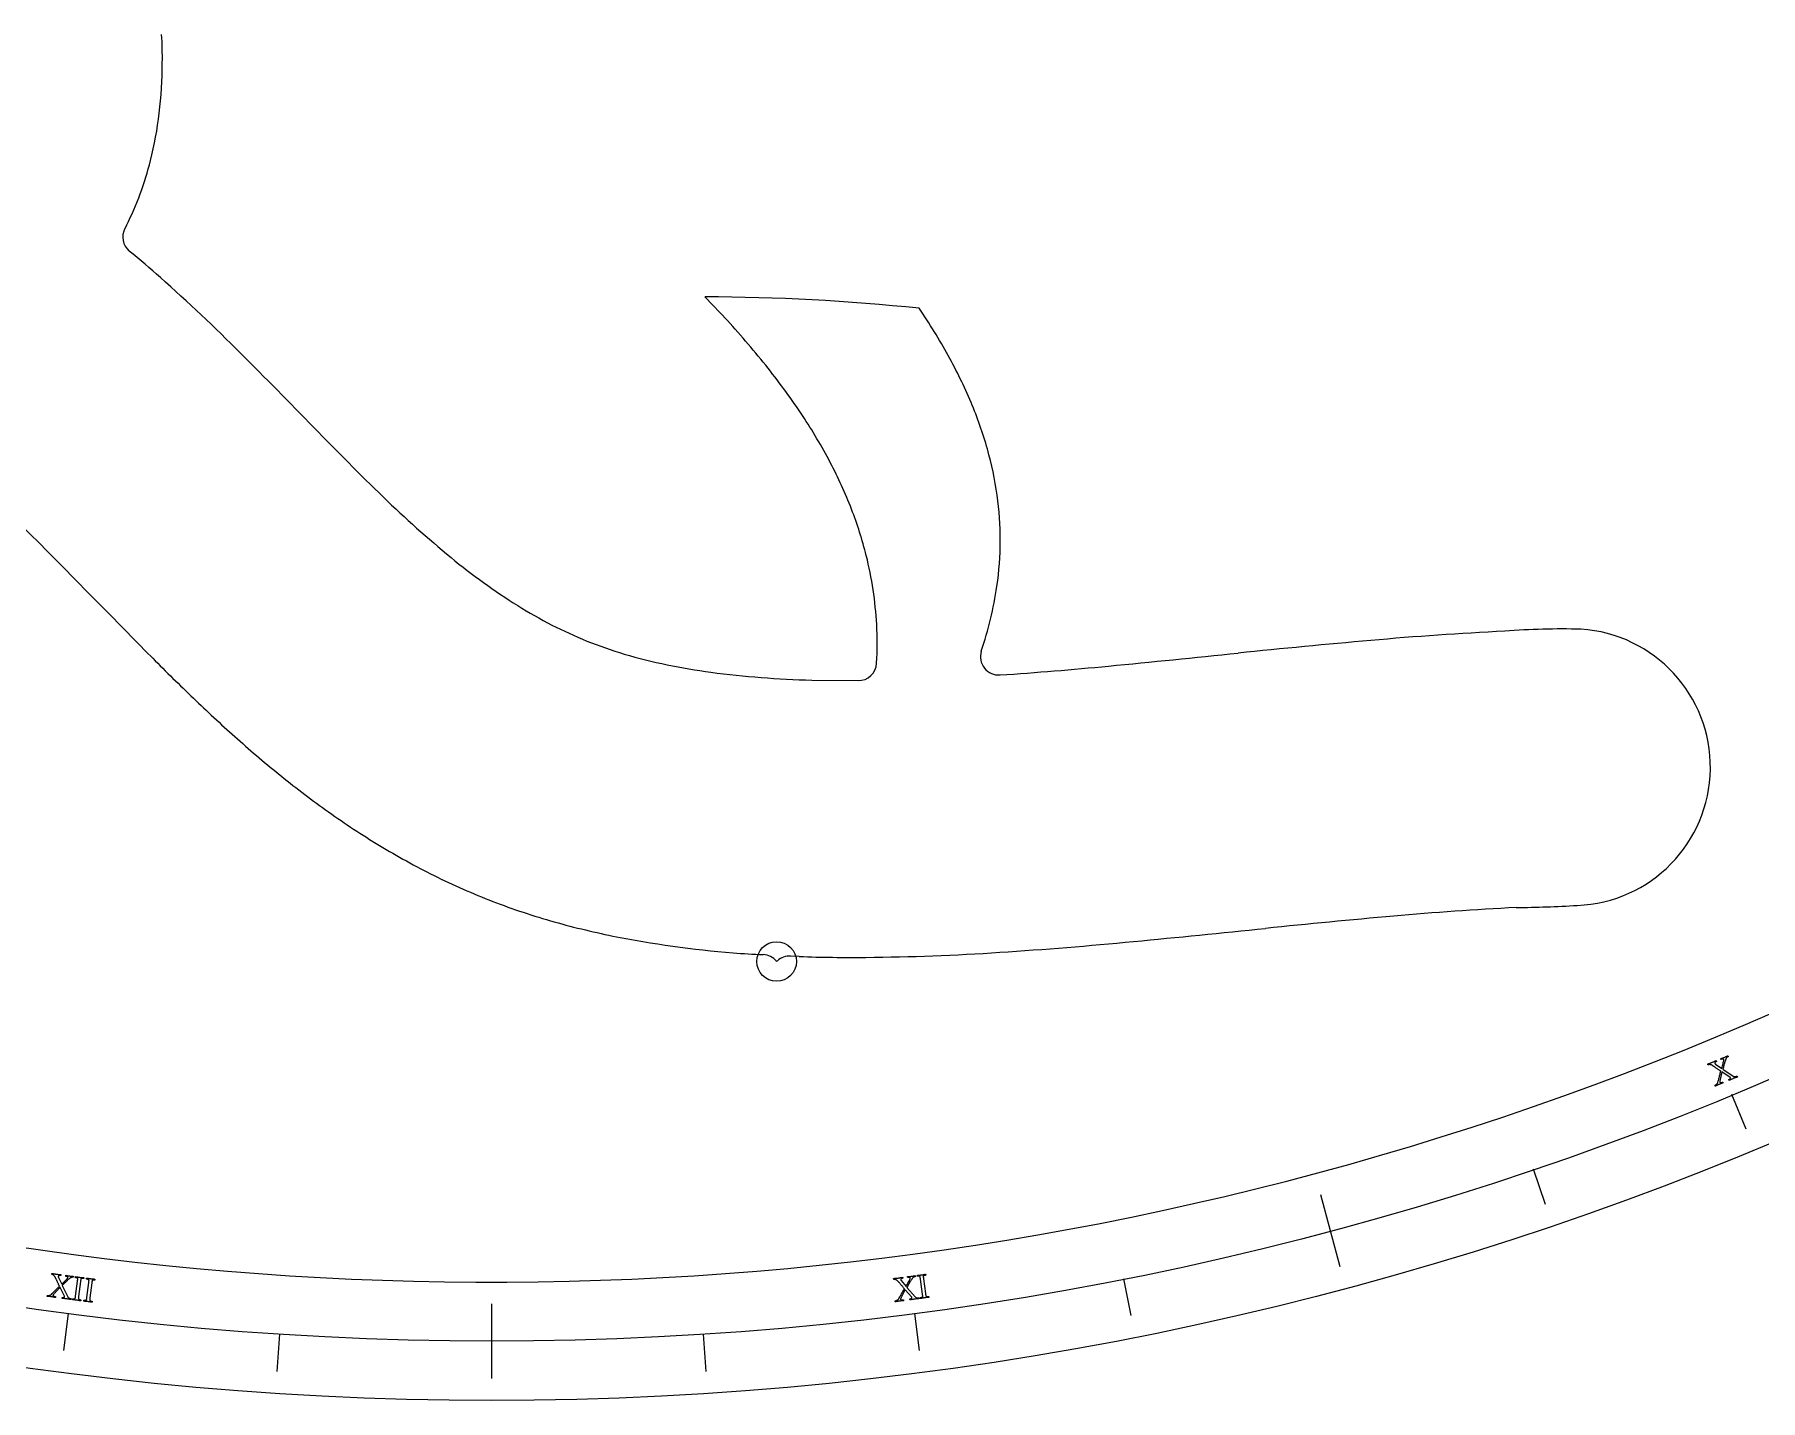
# Model space of a CAD drawing. Header units: millimetres. Extents: x -45 to 45, y -45 to 45.
# Drawn here: x -6.23 to 17.3, y -45 to -26.37 of the extents above; entities that cross this region are included whole.
import ezdxf

# ---------------------------------------------------------------- set-up
doc = ezdxf.new("R2010")
doc.units = ezdxf.units.MM
for name, color, linetype in [('CUT_INNER', 6, 'Continuous'), ('CUT_OUTER', 1, 'Continuous'), ('ENGRAVE', 7, 'Continuous'), ('ENGRAVE_FINE', 8, 'Continuous'), ('TEXT', 5, 'Continuous')]:
    doc.layers.add(name, color=color, linetype=linetype)

msp = doc.modelspace()

# ---------------------------------------------------------------- linework, layer by layer
at = {"layer": 'CUT_INNER'}
for points in [[(-4.9791, -28.9747), (-5.0004, -29.0142)], [(3.2146, -30.2716), (2.9132, -29.9517), (2.9096, -29.9475)], [(4.3651, -35.1761), (4.9957, -35.1826)], [(3.8965, -39.002), (3.8921, -39.0064), (3.8854, -39.0124), (3.8833, -39.0101)], [(4.1946, -38.9452), (4.0766, -38.9388)]]:
    msp.add_lwpolyline(points, dxfattribs=at)
for centre, radius, start, end in [((0.0001, -0.0001), 43.3831, 216.35284, 0.70917), ((-8.936, -26.6715), 4.4455, 358.91448, 3.88304), ((-10.4837, -26.7406), 5.9925, 353.25064, 359.85535), ((-9.5392, -26.851), 5.0416, 345.77189, 353.23493), ((-8.9673, -26.9989), 4.4508, 333.64555, 345.80766), ((-4.7804, -29.1329), 0.25, 151.64785, 229.88866), ((-13.2783, -39.5912), 13.2257, 48.50693, 50.92336), ((-21.5995, -48.8632), 25.6838, 44.95256, 48.30629), ((2.7885, -59.3885), 29.4412, 84.07128, 89.76438), ((-1.0835, -34.799), 8.3563, 28.98262, 34.17825), ((-5.6218, -38.3677), 11.9846, 38.40781, 42.49638), ((-73.8079, -100.9629), 99.4408, 44.123746, 44.943517), ((0.4019, -33.9788), 6.6595, 22.88518, 29.00171), ((-3.5351, -36.7148), 9.3225, 33.50977, 38.41521), ((1.5088, -33.5107), 5.4577, 15.81626, 22.87704), ((27.7642, -2.4703), 42.043, 224.10496, 225.93565), ((-1.9563, -35.6698), 7.4292, 27.7644, 33.51185), ((-0.8159, -35.0685), 6.14, 21.23018, 27.75694), ((2.2049, -33.3114), 4.7336, 8.00391, 15.79246), ((-21.4024, -48.6611), 21.6291, 44.92108, 48.39582), ((9.2277, -21.632), 15.3827, 225.91071, 230.51148), ((2.5223, -33.2639), 4.4127, 351.77386, 7.96606), ((-0.0717, -34.7775), 5.3409, 14.0951, 21.21023), ((1072.7002, 1026.8361), 1512.5666, 224.5027764, 224.5818858), ((4.9918, -26.7778), 8.7177, 230.48965, 237.86303), ((0.3151, -34.6782), 4.9416, 3.03607, 14.07151), ((2.0235, -33.1912), 4.9167, 341.12295, 351.76777), ((5.2152, -26.1416), 9.3764, 238.77528, 242.04301), ((4.5651, -26.8888), 8.4147, 243.56782, 247.1504), ((0.8901, -34.666), 4.3668, 356.36491, 3.27557), ((16.1987, -82.1877), 47.7394, 92.86237, 95.05934), ((14.5989, -44.7963), 10.3184, 88.58999, 94.35849), ((14.7319, -36.3632), 1.886, 272.1123, 86.32304), ((4.4872, -26.3212), 8.9123, 249.02949, 252.48803), ((4.0244, -27.1428), 7.9918, 253.87986, 262.56305), ((6.9146, -34.8558), 0.25, 162.81903, 274.20848), ((-15.091, 210.0851), 246.193, 275.477779, 275.891002), ((22.8683, -157.7987), 123.6441, 95.048035, 95.891247), ((14.9203, -15.5354), 27.4954, 224.70327, 226.32482), ((4.9983, -34.9327), 0.25, 269.40796, 357.6534), ((3.5719, 14.7753), 49.9935, 273.85491, 275.5541), ((4.7092, -22.0732), 13.1074, 262.46281, 268.49531), ((9.33, -21.5312), 19.2986, 226.03598, 228.31712), ((6.5964, -24.7107), 15.1063, 228.04093, 231.01795), ((5.0649, -26.6898), 12.6046, 230.77021, 234.43787), ((4.2055, -27.9545), 11.076, 234.24942, 238.53048), ((3.6694, -28.872), 10.0137, 238.40598, 243.27024), ((3.4089, -29.4164), 9.4102, 243.19606, 248.51941), ((3.56, -28.9681), 9.8828, 248.65589, 253.78364), ((16.2239, -82.541), 44.3212, 92.91452, 95.07965), ((13.791, -21.3046), 16.9735, 270.60543, 273.41267), ((4.0318, -27.0749), 11.8326, 254.15022, 258.39705), ((-14.738, 206.5499), 246.4126, 275.470291, 275.890991), ((22.9708, -158.8627), 120.9405, 95.062058, 95.893447), ((4.3918, -24.9705), 13.9667, 258.68676, 265.48585), ((2.9544, 21.7185), 60.7363, 273.752607, 275.477918), ((3.9612, -31.2595), 7.6636, 264.99436, 268.07273), ((3.6905, -39.1668), 0.2484, 39.10405, 87.00693), ((4.0631, -39.1884), 0.25, 86.9178, 131.79321), ((4.9024, -18.4849), 20.4725, 268.01869, 270.5633), ((4.7975, -6.5454), 32.4125, 270.5412, 273.77141)]:
    msp.add_arc(centre, radius, start, end, dxfattribs=at)
at = {"layer": 'CUT_OUTER'}
msp.add_circle((0, 0), 45, dxfattribs=at)
at = {"layer": 'ENGRAVE'}
for points in [[(11.5692, -43.1769), (11.3061, -42.1948)], [(0, -44.7), (0, -43.6832)]]:
    msp.add_lwpolyline(points, dxfattribs=at)
for centre, radius in [((0, 0), 44.1916), ((3.8854, -39.0128), 0.27)]:
    msp.add_circle(centre, radius, dxfattribs=at)
at = {"layer": 'ENGRAVE_FINE'}
for points in [[(17.1059, -41.2974), (16.9114, -40.8277)], [(14.3683, -42.3278), (14.2049, -41.8464)], [(8.7205, -43.8411), (8.6214, -43.3425)], [(-5.8345, -44.3176), (-5.7682, -43.8136)], [(5.8345, -44.3176), (5.7682, -43.8136)], [(-2.9235, -44.6043), (-2.8903, -44.097)], [(2.9235, -44.6043), (2.8903, -44.097)]]:
    msp.add_lwpolyline(points, dxfattribs=at)
at = {"layer": 'TEXT'}
for points in [[(16.6397, -40.3892), (16.6477, -40.3859), (16.6552, -40.3826), (16.6624, -40.3794), (16.6693, -40.3762), (16.6759, -40.3731), (16.6825, -40.37), (16.689, -40.367), (16.6955, -40.364), (16.6964, -40.365), (16.6973, -40.3665), (16.6983, -40.3685), (16.6994, -40.3709), (16.7003, -40.3734), (16.7006, -40.3752), (16.7005, -40.3765), (16.6999, -40.3771), (16.6981, -40.378), (16.696, -40.3791), (16.6936, -40.3805), (16.6908, -40.3822), (16.688, -40.3842), (16.6854, -40.3863), (16.683, -40.3887), (16.6807, -40.3912), (16.6791, -40.3938), (16.6782, -40.3965), (16.6782, -40.3994), (16.679, -40.4023), (16.6804, -40.4048), (16.6827, -40.4075), (16.6859, -40.4103), (16.6899, -40.4132), (16.7738, -40.4711), (16.7782, -40.4538), (16.7825, -40.437), (16.7867, -40.4207), (16.7909, -40.4049), (16.7947, -40.3902), (16.7978, -40.3774), (16.8002, -40.3664), (16.8019, -40.3572), (16.802, -40.3558), (16.802, -40.3545), (16.8018, -40.3532), (16.8015, -40.352), (16.8012, -40.3509), (16.801, -40.3501), (16.8008, -40.3495), (16.8006, -40.3492), (16.7996, -40.3477), (16.7979, -40.3463), (16.7954, -40.3452), (16.7922, -40.3442), (16.7879, -40.3438), (16.7822, -40.3447), (16.7751, -40.3468), (16.7665, -40.35), (16.7657, -40.3498), (16.7648, -40.3488), (16.7637, -40.3473), (16.7626, -40.345), (16.7615, -40.3426), (16.7608, -40.3405), (16.7603, -40.3387), (16.7602, -40.3372), (16.7667, -40.335), (16.7729, -40.3329), (16.7787, -40.331), (16.7841, -40.3292), (16.7894, -40.3273), (16.795, -40.3252), (16.8007, -40.323), (16.8067, -40.3205), (16.815, -40.317), (16.8225, -40.3137), (16.8292, -40.3105), (16.8353, -40.3075), (16.8407, -40.3048), (16.8457, -40.3023), (16.8501, -40.3), (16.8541, -40.2981), (16.855, -40.299), (16.8559, -40.3003), (16.8569, -40.3019), (16.8579, -40.304), (16.8588, -40.3061), (16.8592, -40.3081), (16.8592, -40.3099), (16.8587, -40.3116), (16.8575, -40.3122), (16.8557, -40.3132), (16.8534, -40.3146), (16.8504, -40.3164), (16.8471, -40.3187), (16.8438, -40.3213), (16.8405, -40.3244), (16.8371, -40.3278), (16.8339, -40.3317), (16.8312, -40.336), (16.8288, -40.3407), (16.8268, -40.3457), (16.8228, -40.359), (16.8191, -40.3713), (16.8156, -40.3828), (16.8124, -40.3933), (16.8093, -40.4034), (16.8064, -40.4135), (16.8035, -40.4237), (16.8008, -40.4338), (16.798, -40.4445), (16.795, -40.4561), (16.7918, -40.4686), (16.7884, -40.4821), (16.9301, -40.5767), (16.9355, -40.5796), (16.9415, -40.5815), (16.9481, -40.5823), (16.9553, -40.5821), (16.9625, -40.5812), (16.9692, -40.5799), (16.9754, -40.5782), (16.9811, -40.5761), (16.9821, -40.577), (16.9832, -40.5783), (16.9841, -40.5802), (16.9851, -40.5825), (16.9859, -40.5848), (16.9865, -40.5865), (16.9868, -40.5878), (16.9869, -40.5886), (16.9803, -40.5909), (16.9742, -40.5929), (16.9686, -40.5948), (16.9635, -40.5966), (16.9583, -40.5984), (16.9527, -40.6005), (16.9466, -40.6029), (16.94, -40.6056), (16.931, -40.6094), (16.9226, -40.613), (16.9148, -40.6165), (16.9077, -40.6198), (16.9006, -40.6232), (16.893, -40.6268), (16.8847, -40.6307), (16.8758, -40.6349), (16.8746, -40.6341), (16.8733, -40.6328), (16.8721, -40.6309), (16.871, -40.6284), (16.8701, -40.626), (16.8698, -40.6241), (16.8699, -40.6229), (16.8706, -40.6222), (16.8721, -40.6215), (16.874, -40.6204), (16.8762, -40.6189), (16.8789, -40.6172), (16.8816, -40.6151), (16.8841, -40.6129), (16.8865, -40.6106), (16.8887, -40.608), (16.8904, -40.6055), (16.8914, -40.6031), (16.8917, -40.6008), (16.8912, -40.5987), (16.891, -40.5982), (16.8906, -40.5977), (16.8901, -40.5971), (16.8895, -40.5965), (16.8888, -40.5959), (16.8881, -40.5954), (16.8875, -40.595), (16.8868, -40.5947), (16.7758, -40.5182), (16.7735, -40.5271), (16.7711, -40.5365), (16.7688, -40.5463), (16.7663, -40.5565), (16.7639, -40.5669), (16.7615, -40.5772), (16.7592, -40.5874), (16.7569, -40.5974), (16.7547, -40.6071), (16.7527, -40.6161), (16.751, -40.6246), (16.7495, -40.6324), (16.7482, -40.6393), (16.7471, -40.6451), (16.7463, -40.6497), (16.7457, -40.6531), (16.7457, -40.6537), (16.7456, -40.6544), (16.7456, -40.6553), (16.7455, -40.6564), (16.7455, -40.6575), (16.7456, -40.6586), (16.7459, -40.6597), (16.7463, -40.6608), (16.7476, -40.6626), (16.7498, -40.664), (16.753, -40.6648), (16.7571, -40.6652), (16.7623, -40.6648), (16.7686, -40.6634), (16.7762, -40.661), (16.7849, -40.6577), (16.786, -40.6585), (16.7871, -40.6598), (16.7882, -40.6616), (16.7894, -40.6638), (16.7903, -40.6661), (16.7909, -40.6678), (16.7912, -40.6692), (16.7911, -40.67), (16.7847, -40.6721), (16.7783, -40.6743), (16.7719, -40.6765), (16.7654, -40.6788), (16.7589, -40.6811), (16.7525, -40.6835), (16.7462, -40.6859), (16.74, -40.6884), (16.7317, -40.6919), (16.724, -40.6952), (16.717, -40.6983), (16.7107, -40.7013), (16.7046, -40.7042), (16.6984, -40.7072), (16.6922, -40.7102), (16.6858, -40.7133), (16.6849, -40.7122), (16.6841, -40.7107), (16.6833, -40.7087), (16.6827, -40.7064), (16.6821, -40.7041), (16.6817, -40.7023), (16.6815, -40.701), (16.6815, -40.7002), (16.6828, -40.6996), (16.685, -40.6983), (16.6881, -40.6965), (16.692, -40.6941), (16.6964, -40.6911), (16.7007, -40.6878), (16.7052, -40.6841), (16.7096, -40.6799), (16.7137, -40.6754), (16.717, -40.6708), (16.7195, -40.666), (16.7213, -40.661), (16.7251, -40.6469), (16.7287, -40.6335), (16.7321, -40.6206), (16.7353, -40.6084), (16.7384, -40.5965), (16.7414, -40.5846), (16.7444, -40.5726), (16.7473, -40.5606), (16.7503, -40.5484), (16.7534, -40.5357), (16.7567, -40.5225), (16.7601, -40.5087), (16.7557, -40.5055), (16.7506, -40.502), (16.745, -40.4981), (16.7388, -40.4939), (16.7323, -40.4894), (16.7257, -40.4849), (16.7189, -40.4802), (16.7121, -40.4754), (16.7053, -40.4706), (16.6987, -40.466), (16.6923, -40.4616), (16.6861, -40.4574), (16.6803, -40.4534), (16.675, -40.4498), (16.6703, -40.4466), (16.6661, -40.4438), (16.6627, -40.4414), (16.6603, -40.4398), (16.6589, -40.4388), (16.6584, -40.4384), (16.6525, -40.4343), (16.647, -40.4308), (16.6417, -40.4278), (16.6369, -40.4255), (16.6321, -40.4236), (16.627, -40.422), (16.6217, -40.4206), (16.6162, -40.4196), (16.6125, -40.4192), (16.6086, -40.4191), (16.6047, -40.4193), (16.6007, -40.4199), (16.5969, -40.4206), (16.5936, -40.4214), (16.5908, -40.4222), (16.5885, -40.423), (16.5876, -40.423), (16.5866, -40.4222), (16.5855, -40.4207), (16.5844, -40.4183), (16.5835, -40.4158), (16.583, -40.4136), (16.5829, -40.4117), (16.5833, -40.4103), (16.5912, -40.4073), (16.5986, -40.4046), (16.6054, -40.4022), (16.6116, -40.4), (16.6178, -40.3978), (16.6245, -40.3953), (16.6318, -40.3924), (16.6397, -40.3892)], [(-5.9375, -43.2772), (-5.9289, -43.2783), (-5.9207, -43.2793), (-5.9129, -43.2801), (-5.9054, -43.2808), (-5.8981, -43.2815), (-5.8909, -43.2821), (-5.8837, -43.2828), (-5.8766, -43.2835), (-5.8763, -43.2848), (-5.8763, -43.2865), (-5.8764, -43.2887), (-5.8767, -43.2914), (-5.8772, -43.294), (-5.8778, -43.2958), (-5.8785, -43.2968), (-5.8794, -43.297), (-5.8813, -43.2968), (-5.8837, -43.2967), (-5.8865, -43.2968), (-5.8898, -43.2969), (-5.8932, -43.2971), (-5.8966, -43.2977), (-5.8998, -43.2985), (-5.903, -43.2995), (-5.9058, -43.301), (-5.9079, -43.3029), (-5.9093, -43.3053), (-5.9101, -43.3082), (-5.9101, -43.3112), (-5.9095, -43.3146), (-5.9082, -43.3186), (-5.9062, -43.3232), (-5.8628, -43.4154), (-5.8503, -43.4027), (-5.8381, -43.3903), (-5.8263, -43.3784), (-5.8147, -43.3668), (-5.804, -43.3561), (-5.7949, -43.3465), (-5.7873, -43.3382), (-5.7812, -43.3311), (-5.7804, -43.33), (-5.7797, -43.3288), (-5.7792, -43.3276), (-5.7789, -43.3264), (-5.7786, -43.3254), (-5.7784, -43.3245), (-5.7783, -43.3239), (-5.7782, -43.3235), (-5.7784, -43.3217), (-5.7792, -43.3197), (-5.7808, -43.3174), (-5.783, -43.315), (-5.7866, -43.3125), (-5.7919, -43.3104), (-5.7991, -43.3086), (-5.8082, -43.3071), (-5.8087, -43.3065), (-5.8091, -43.3052), (-5.8092, -43.3033), (-5.809, -43.3008), (-5.8087, -43.2982), (-5.8083, -43.296), (-5.8078, -43.2942), (-5.8072, -43.2929), (-5.8005, -43.2942), (-5.7941, -43.2956), (-5.7881, -43.2968), (-5.7825, -43.2979), (-5.7769, -43.299), (-5.7711, -43.3), (-5.765, -43.3009), (-5.7586, -43.3018), (-5.7497, -43.303), (-5.7415, -43.3039), (-5.7341, -43.3045), (-5.7274, -43.305), (-5.7213, -43.3053), (-5.7157, -43.3057), (-5.7107, -43.306), (-5.7063, -43.3063), (-5.706, -43.3075), (-5.7059, -43.3091), (-5.7059, -43.311), (-5.706, -43.3133), (-5.7063, -43.3155), (-5.707, -43.3175), (-5.7079, -43.3191), (-5.7092, -43.3203), (-5.7105, -43.3202), (-5.7125, -43.3202), (-5.7153, -43.3202), (-5.7188, -43.3203), (-5.7227, -43.3205), (-5.7269, -43.3212), (-5.7313, -43.3221), (-5.736, -43.3234), (-5.7407, -43.3252), (-5.7452, -43.3275), (-5.7496, -43.3303), (-5.7539, -43.3337), (-5.764, -43.3432), (-5.7734, -43.352), (-5.7822, -43.3601), (-5.7903, -43.3676), (-5.798, -43.3748), (-5.8057, -43.382), (-5.8132, -43.3894), (-5.8207, -43.3968), (-5.8284, -43.4046), (-5.8369, -43.4131), (-5.8459, -43.4223), (-5.8557, -43.4323), (-5.7808, -43.5853), (-5.7776, -43.5905), (-5.7733, -43.5952), (-5.7681, -43.5992), (-5.7618, -43.6027), (-5.7551, -43.6055), (-5.7486, -43.6077), (-5.7424, -43.6094), (-5.7365, -43.6105), (-5.736, -43.6117), (-5.7358, -43.6134), (-5.7359, -43.6155), (-5.7362, -43.6179), (-5.7367, -43.6203), (-5.7371, -43.6222), (-5.7374, -43.6235), (-5.7378, -43.6242), (-5.7445, -43.6228), (-5.7508, -43.6215), (-5.7567, -43.6204), (-5.762, -43.6193), (-5.7673, -43.6182), (-5.7733, -43.6172), (-5.7798, -43.6162), (-5.7868, -43.6152), (-5.7965, -43.614), (-5.8056, -43.6129), (-5.814, -43.612), (-5.8218, -43.6113), (-5.8297, -43.6107), (-5.8381, -43.6099), (-5.8473, -43.6092), (-5.857, -43.6083), (-5.8577, -43.607), (-5.8581, -43.6052), (-5.8582, -43.603), (-5.8579, -43.6003), (-5.8575, -43.5977), (-5.8568, -43.596), (-5.8561, -43.5949), (-5.8552, -43.5947), (-5.8535, -43.5948), (-5.8513, -43.5948), (-5.8486, -43.5947), (-5.8455, -43.5945), (-5.8421, -43.5941), (-5.8388, -43.5935), (-5.8356, -43.5926), (-5.8324, -43.5915), (-5.8296, -43.5902), (-5.8275, -43.5887), (-5.8262, -43.5868), (-5.8255, -43.5848), (-5.8255, -43.5842), (-5.8255, -43.5836), (-5.8257, -43.5828), (-5.8259, -43.582), (-5.8262, -43.5811), (-5.8265, -43.5804), (-5.8268, -43.5797), (-5.8272, -43.5791), (-5.8848, -43.4571), (-5.8912, -43.4637), (-5.898, -43.4706), (-5.9049, -43.4778), (-5.9122, -43.4855), (-5.9195, -43.4932), (-5.9268, -43.5009), (-5.9339, -43.5085), (-5.9409, -43.516), (-5.9477, -43.5233), (-5.9539, -43.5302), (-5.9597, -43.5366), (-5.9649, -43.5426), (-5.9696, -43.5479), (-5.9734, -43.5523), (-5.9764, -43.5559), (-5.9786, -43.5586), (-5.9789, -43.5591), (-5.9794, -43.5597), (-5.9799, -43.5604), (-5.9804, -43.5613), (-5.981, -43.5622), (-5.9815, -43.5633), (-5.9818, -43.5644), (-5.982, -43.5655), (-5.9818, -43.5678), (-5.9805, -43.57), (-5.9782, -43.5724), (-5.9748, -43.5747), (-5.9702, -43.577), (-5.964, -43.579), (-5.9562, -43.5808), (-5.947, -43.5823), (-5.9465, -43.5835), (-5.9462, -43.5852), (-5.9462, -43.5873), (-5.9463, -43.5898), (-5.9466, -43.5922), (-5.9469, -43.5941), (-5.9474, -43.5953), (-5.9479, -43.596), (-5.9544, -43.5947), (-5.9611, -43.5933), (-5.9678, -43.592), (-5.9745, -43.5907), (-5.9813, -43.5894), (-5.988, -43.5882), (-5.9947, -43.5872), (-6.0013, -43.5862), (-6.0102, -43.585), (-6.0185, -43.584), (-6.0262, -43.5832), (-6.0331, -43.5826), (-6.0398, -43.582), (-6.0467, -43.5815), (-6.0536, -43.581), (-6.0607, -43.5805), (-6.0609, -43.5791), (-6.0608, -43.5773), (-6.0605, -43.5753), (-6.0599, -43.5729), (-6.0592, -43.5707), (-6.0587, -43.5689), (-6.0582, -43.5677), (-6.0578, -43.567), (-6.0563, -43.5671), (-6.0538, -43.5671), (-6.0502, -43.5671), (-6.0456, -43.5669), (-6.0404, -43.5666), (-6.0349, -43.5659), (-6.0292, -43.5649), (-6.0233, -43.5636), (-6.0175, -43.5618), (-6.0123, -43.5594), (-6.0077, -43.5566), (-6.0037, -43.5531), (-5.9933, -43.5429), (-5.9834, -43.5331), (-5.974, -43.5237), (-5.9651, -43.5147), (-5.9565, -43.506), (-5.9479, -43.4972), (-5.9393, -43.4883), (-5.9307, -43.4795), (-5.922, -43.4704), (-5.9129, -43.461), (-5.9034, -43.4512), (-5.8935, -43.4411), (-5.8958, -43.436), (-5.8983, -43.4304), (-5.9012, -43.4242), (-5.9045, -43.4175), (-5.9078, -43.4104), (-5.9113, -43.4031), (-5.9148, -43.3957), (-5.9183, -43.3881), (-5.9218, -43.3805), (-5.9252, -43.3732), (-5.9285, -43.3662), (-5.9317, -43.3594), (-5.9347, -43.3531), (-5.9375, -43.3473), (-5.9399, -43.3422), (-5.9421, -43.3376), (-5.9438, -43.3339), (-5.9451, -43.3313), (-5.9458, -43.3297), (-5.9461, -43.3291), (-5.9491, -43.3226), (-5.9521, -43.3168), (-5.9551, -43.3116), (-5.9582, -43.3071), (-5.9613, -43.303), (-5.9649, -43.2991), (-5.9688, -43.2953), (-5.9731, -43.2916), (-5.9761, -43.2894), (-5.9793, -43.2874), (-5.9829, -43.2856), (-5.9866, -43.2841), (-5.9903, -43.2828), (-5.9935, -43.2818), (-5.9963, -43.2811), (-5.9987, -43.2806), (-5.9995, -43.2802), (-6, -43.279), (-6.0001, -43.2771), (-5.9999, -43.2745), (-5.9994, -43.2719), (-5.9987, -43.2697), (-5.9979, -43.2681), (-5.9969, -43.267), (-5.9885, -43.2684), (-5.9807, -43.2698), (-5.9737, -43.2711), (-5.9672, -43.2723), (-5.9607, -43.2736), (-5.9536, -43.2748), (-5.9459, -43.276), (-5.9375, -43.2772)], [(5.5425, -43.3295), (5.5511, -43.3284), (5.5592, -43.3272), (5.567, -43.326), (5.5745, -43.3247), (5.5817, -43.3234), (5.5888, -43.3222), (5.5959, -43.3209), (5.6029, -43.3198), (5.6035, -43.3209), (5.604, -43.3226), (5.6045, -43.3248), (5.6049, -43.3275), (5.6051, -43.33), (5.605, -43.3319), (5.6045, -43.3331), (5.6037, -43.3336), (5.6018, -43.3339), (5.5995, -43.3344), (5.5968, -43.3352), (5.5937, -43.3361), (5.5905, -43.3373), (5.5874, -43.3387), (5.5844, -43.3403), (5.5816, -43.3421), (5.5793, -43.3442), (5.5778, -43.3466), (5.577, -43.3494), (5.577, -43.3524), (5.5778, -43.3552), (5.5793, -43.3584), (5.5816, -43.3619), (5.5847, -43.3658), (5.6506, -43.4436), (5.6594, -43.428), (5.6679, -43.4129), (5.6763, -43.3983), (5.6844, -43.3841), (5.6919, -43.3709), (5.6982, -43.3593), (5.7034, -43.3493), (5.7074, -43.3409), (5.7079, -43.3396), (5.7082, -43.3383), (5.7084, -43.337), (5.7085, -43.3358), (5.7084, -43.3347), (5.7084, -43.3338), (5.7084, -43.3332), (5.7083, -43.3328), (5.7077, -43.3311), (5.7064, -43.3293), (5.7043, -43.3276), (5.7015, -43.3258), (5.6974, -43.3243), (5.6917, -43.3237), (5.6843, -43.3238), (5.6752, -43.3248), (5.6744, -43.3243), (5.6738, -43.3231), (5.6732, -43.3213), (5.6727, -43.3189), (5.6723, -43.3163), (5.6721, -43.3141), (5.6721, -43.3122), (5.6723, -43.3107), (5.6792, -43.3103), (5.6858, -43.3099), (5.6919, -43.3095), (5.6976, -43.3092), (5.7032, -43.3087), (5.7091, -43.3082), (5.7153, -43.3075), (5.7217, -43.3067), (5.7305, -43.3055), (5.7386, -43.3042), (5.746, -43.303), (5.7526, -43.3016), (5.7586, -43.3004), (5.764, -43.2993), (5.7689, -43.2983), (5.7733, -43.2974), (5.7739, -43.2985), (5.7744, -43.3), (5.7749, -43.3018), (5.7754, -43.3041), (5.7757, -43.3064), (5.7755, -43.3084), (5.7751, -43.3102), (5.7742, -43.3117), (5.7729, -43.3119), (5.7709, -43.3124), (5.7682, -43.3132), (5.7649, -43.3142), (5.7611, -43.3155), (5.7573, -43.3172), (5.7532, -43.3192), (5.7491, -43.3217), (5.745, -43.3246), (5.7412, -43.328), (5.7377, -43.3319), (5.7345, -43.3363), (5.7272, -43.3481), (5.7204, -43.359), (5.714, -43.3692), (5.7082, -43.3785), (5.7026, -43.3874), (5.6971, -43.3964), (5.6917, -43.4055), (5.6864, -43.4146), (5.681, -43.4241), (5.6751, -43.4346), (5.6687, -43.4458), (5.6619, -43.458), (5.774, -43.5862), (5.7785, -43.5904), (5.7838, -43.5938), (5.79, -43.5963), (5.7969, -43.598), (5.8041, -43.599), (5.8109, -43.5995), (5.8174, -43.5995), (5.8234, -43.5989), (5.8242, -43.6), (5.8248, -43.6016), (5.8253, -43.6036), (5.8256, -43.6061), (5.8258, -43.6085), (5.8259, -43.6104), (5.8259, -43.6117), (5.8257, -43.6125), (5.8188, -43.613), (5.8124, -43.6134), (5.8065, -43.6137), (5.8011, -43.6141), (5.7956, -43.6145), (5.7896, -43.615), (5.7831, -43.6158), (5.7761, -43.6167), (5.7664, -43.618), (5.7573, -43.6193), (5.7489, -43.6207), (5.7412, -43.622), (5.7335, -43.6234), (5.7251, -43.6249), (5.7161, -43.6266), (5.7065, -43.6283), (5.7055, -43.6272), (5.7046, -43.6256), (5.704, -43.6234), (5.7035, -43.6207), (5.7033, -43.6182), (5.7034, -43.6163), (5.7039, -43.6151), (5.7047, -43.6146), (5.7064, -43.6143), (5.7085, -43.6138), (5.711, -43.613), (5.714, -43.6119), (5.7172, -43.6107), (5.7202, -43.6092), (5.7231, -43.6075), (5.7259, -43.6057), (5.7282, -43.6037), (5.7298, -43.6016), (5.7307, -43.5995), (5.7308, -43.5973), (5.7306, -43.5968), (5.7304, -43.5962), (5.7301, -43.5955), (5.7297, -43.5947), (5.7292, -43.594), (5.7287, -43.5933), (5.7281, -43.5927), (5.7276, -43.5923), (5.6403, -43.4896), (5.6357, -43.4975), (5.631, -43.506), (5.6262, -43.5148), (5.6212, -43.524), (5.6161, -43.5334), (5.6111, -43.5428), (5.6062, -43.552), (5.6014, -43.5611), (5.5968, -43.5698), (5.5925, -43.5781), (5.5887, -43.5858), (5.5851, -43.5929), (5.5821, -43.5992), (5.5795, -43.6045), (5.5776, -43.6088), (5.5761, -43.6119), (5.5759, -43.6125), (5.5757, -43.6132), (5.5754, -43.6141), (5.5751, -43.615), (5.5748, -43.6161), (5.5746, -43.6172), (5.5745, -43.6183), (5.5746, -43.6195), (5.5754, -43.6216), (5.5773, -43.6235), (5.5801, -43.6251), (5.584, -43.6265), (5.5891, -43.6275), (5.5956, -43.6278), (5.6035, -43.6275), (5.6128, -43.6266), (5.6136, -43.6277), (5.6143, -43.6292), (5.6149, -43.6312), (5.6155, -43.6337), (5.6158, -43.6361), (5.6159, -43.6379), (5.6159, -43.6393), (5.6155, -43.6401), (5.6088, -43.6405), (5.6021, -43.6409), (5.5953, -43.6413), (5.5884, -43.6418), (5.5816, -43.6424), (5.5748, -43.643), (5.5681, -43.6437), (5.5614, -43.6445), (5.5525, -43.6457), (5.5442, -43.6469), (5.5366, -43.6481), (5.5297, -43.6493), (5.5231, -43.6505), (5.5164, -43.6518), (5.5095, -43.6531), (5.5026, -43.6545), (5.502, -43.6531), (5.5016, -43.6514), (5.5014, -43.6494), (5.5014, -43.6469), (5.5014, -43.6446), (5.5015, -43.6428), (5.5017, -43.6415), (5.5018, -43.6407), (5.5033, -43.6404), (5.5057, -43.6398), (5.5092, -43.6388), (5.5136, -43.6375), (5.5186, -43.6358), (5.5237, -43.6337), (5.5289, -43.6313), (5.5343, -43.6284), (5.5394, -43.6252), (5.5438, -43.6216), (5.5475, -43.6176), (5.5505, -43.6132), (5.5579, -43.6006), (5.5648, -43.5886), (5.5715, -43.577), (5.5777, -43.5661), (5.5838, -43.5554), (5.5898, -43.5446), (5.5958, -43.5339), (5.6017, -43.5231), (5.6078, -43.512), (5.6141, -43.5006), (5.6207, -43.4887), (5.6276, -43.4763), (5.6242, -43.472), (5.6202, -43.4673), (5.6158, -43.4621), (5.611, -43.4564), (5.6058, -43.4504), (5.6006, -43.4443), (5.5953, -43.438), (5.5899, -43.4316), (5.5846, -43.4252), (5.5794, -43.419), (5.5744, -43.4131), (5.5695, -43.4074), (5.565, -43.4021), (5.5608, -43.3972), (5.5571, -43.3929), (5.5538, -43.3891), (5.5512, -43.386), (5.5493, -43.3837), (5.5481, -43.3824), (5.5477, -43.3819), (5.5431, -43.3764), (5.5387, -43.3716), (5.5344, -43.3674), (5.5304, -43.3638), (5.5262, -43.3607), (5.5218, -43.3578), (5.517, -43.3552), (5.5119, -43.3528), (5.5084, -43.3514), (5.5047, -43.3503), (5.5009, -43.3495), (5.4969, -43.349), (5.493, -43.3487), (5.4896, -43.3486), (5.4867, -43.3486), (5.4843, -43.3488), (5.4834, -43.3486), (5.4826, -43.3476), (5.482, -43.3458), (5.4816, -43.3432), (5.4814, -43.3405), (5.4815, -43.3383), (5.4818, -43.3365), (5.4825, -43.3352), (5.491, -43.3344), (5.4988, -43.3337), (5.506, -43.3331), (5.5126, -43.3326), (5.5191, -43.3321), (5.5263, -43.3314), (5.5341, -43.3306), (5.5425, -43.3295)], [(5.8609, -43.2876), (5.8678, -43.2866), (5.8747, -43.2856), (5.8815, -43.2844), (5.8882, -43.2832), (5.8949, -43.2819), (5.9017, -43.2806), (5.9087, -43.2794), (5.9159, -43.2781), (5.9169, -43.2792), (5.9176, -43.2806), (5.9182, -43.2825), (5.9185, -43.2847), (5.9186, -43.287), (5.9185, -43.289), (5.9182, -43.2905), (5.9177, -43.2918), (5.916, -43.2921), (5.9136, -43.2925), (5.9107, -43.2932), (5.9072, -43.294), (5.9034, -43.2949), (5.8998, -43.2959), (5.8963, -43.297), (5.8929, -43.2982), (5.89, -43.2994), (5.8878, -43.3007), (5.8864, -43.3021), (5.8857, -43.3036), (5.8855, -43.3063), (5.8854, -43.3094), (5.8855, -43.3128), (5.8858, -43.3165), (5.8862, -43.3205), (5.8867, -43.3247), (5.8872, -43.3291), (5.8878, -43.3336), (5.8879, -43.3343), (5.888, -43.3351), (5.8881, -43.3358), (5.8882, -43.3365), (5.8883, -43.3373), (5.8884, -43.338), (5.8885, -43.3387), (5.8886, -43.3395), (5.9163, -43.5427), (5.9164, -43.5435), (5.9165, -43.5442), (5.9166, -43.5449), (5.9167, -43.5457), (5.9168, -43.5464), (5.9169, -43.5471), (5.917, -43.5479), (5.9171, -43.5486), (5.9177, -43.5531), (5.9183, -43.5574), (5.919, -43.5615), (5.9196, -43.5654), (5.9203, -43.569), (5.9211, -43.5722), (5.922, -43.5751), (5.923, -43.5776), (5.924, -43.5787), (5.9257, -43.5796), (5.9282, -43.5803), (5.9314, -43.5809), (5.935, -43.5813), (5.9387, -43.5816), (5.9425, -43.5817), (5.9464, -43.5816), (5.9501, -43.5814), (5.9531, -43.5812), (5.9555, -43.5811), (5.9573, -43.5809), (5.9581, -43.5819), (5.9588, -43.5834), (5.9594, -43.5852), (5.9599, -43.5874), (5.9602, -43.5897), (5.9602, -43.5916), (5.9598, -43.5932), (5.9591, -43.5945), (5.9518, -43.595), (5.9446, -43.5955), (5.9376, -43.5961), (5.9308, -43.5966), (5.924, -43.5972), (5.9171, -43.5979), (5.9101, -43.5987), (5.9031, -43.5996), (5.8962, -43.6006), (5.8893, -43.6017), (5.8824, -43.6029), (5.8754, -43.6041), (5.8683, -43.6055), (5.8612, -43.6069), (5.854, -43.6083), (5.8468, -43.6097), (5.8458, -43.6087), (5.845, -43.6072), (5.8444, -43.6054), (5.8441, -43.6031), (5.844, -43.6008), (5.8441, -43.5989), (5.8444, -43.5973), (5.8449, -43.5961), (5.8467, -43.5958), (5.849, -43.5953), (5.852, -43.5947), (5.8556, -43.5939), (5.8594, -43.5929), (5.8631, -43.5918), (5.8666, -43.5906), (5.8701, -43.5892), (5.8731, -43.5878), (5.8753, -43.5864), (5.8766, -43.5851), (5.8771, -43.5838), (5.8775, -43.5805), (5.8777, -43.5769), (5.8776, -43.5728), (5.8772, -43.5684), (5.8767, -43.5636), (5.8761, -43.5587), (5.8755, -43.5536), (5.8748, -43.5484), (5.8474, -43.345), (5.8466, -43.3398), (5.8459, -43.3346), (5.8451, -43.3297), (5.8444, -43.3248), (5.8436, -43.3203), (5.8426, -43.3163), (5.8414, -43.3128), (5.8401, -43.3098), (5.8393, -43.3085), (5.8377, -43.3075), (5.8352, -43.3068), (5.832, -43.3064), (5.8284, -43.3062), (5.8246, -43.3061), (5.8208, -43.3061), (5.8169, -43.3062), (5.8133, -43.3064), (5.8103, -43.3065), (5.8079, -43.3067), (5.8062, -43.3069), (5.8053, -43.3058), (5.8046, -43.3044), (5.804, -43.3025), (5.8035, -43.3003), (5.8033, -43.298), (5.8033, -43.2961), (5.8036, -43.2945), (5.8043, -43.2932), (5.8116, -43.2925), (5.8188, -43.2919), (5.826, -43.2912), (5.8331, -43.2906), (5.8402, -43.29), (5.8471, -43.2893), (5.854, -43.2885), (5.8609, -43.2876)], [(-5.6192, -43.3196), (-5.6122, -43.3205), (-5.6053, -43.3213), (-5.5985, -43.3219), (-5.5917, -43.3225), (-5.5849, -43.323), (-5.578, -43.3236), (-5.5709, -43.3242), (-5.5636, -43.3248), (-5.5629, -43.3261), (-5.5626, -43.3277), (-5.5625, -43.3296), (-5.5628, -43.3319), (-5.5633, -43.3341), (-5.5639, -43.336), (-5.5646, -43.3374), (-5.5654, -43.3385), (-5.5671, -43.3383), (-5.5695, -43.3382), (-5.5725, -43.338), (-5.5762, -43.3379), (-5.58, -43.3378), (-5.5838, -43.3378), (-5.5875, -43.3379), (-5.591, -43.3382), (-5.5941, -43.3386), (-5.5966, -43.3393), (-5.5983, -43.3403), (-5.5993, -43.3416), (-5.6003, -43.3441), (-5.6012, -43.347), (-5.602, -43.3503), (-5.6027, -43.354), (-5.6033, -43.358), (-5.6039, -43.3622), (-5.6045, -43.3665), (-5.6051, -43.3711), (-5.6052, -43.3718), (-5.6053, -43.3725), (-5.6054, -43.3733), (-5.6055, -43.374), (-5.6056, -43.3747), (-5.6057, -43.3755), (-5.6058, -43.3762), (-5.6059, -43.3769), (-5.6322, -43.5804), (-5.6323, -43.5811), (-5.6324, -43.5819), (-5.6325, -43.5826), (-5.6326, -43.5833), (-5.6327, -43.5841), (-5.6327, -43.5848), (-5.6328, -43.5855), (-5.6329, -43.5863), (-5.6335, -43.5908), (-5.634, -43.5951), (-5.6345, -43.5992), (-5.6349, -43.6031), (-5.6351, -43.6068), (-5.6352, -43.6101), (-5.6351, -43.6131), (-5.6348, -43.6158), (-5.6341, -43.6171), (-5.6326, -43.6184), (-5.6304, -43.6198), (-5.6275, -43.6212), (-5.6241, -43.6225), (-5.6206, -43.6237), (-5.617, -43.6248), (-5.6132, -43.6258), (-5.6096, -43.6265), (-5.6067, -43.6272), (-5.6043, -43.6276), (-5.6025, -43.6279), (-5.602, -43.6291), (-5.6017, -43.6307), (-5.6016, -43.6326), (-5.6017, -43.6349), (-5.602, -43.6372), (-5.6025, -43.639), (-5.6033, -43.6405), (-5.6043, -43.6415), (-5.6115, -43.6401), (-5.6185, -43.6388), (-5.6254, -43.6375), (-5.6322, -43.6362), (-5.6389, -43.635), (-5.6457, -43.6339), (-5.6527, -43.6329), (-5.6597, -43.6319), (-5.6666, -43.6311), (-5.6736, -43.6303), (-5.6806, -43.6296), (-5.6877, -43.629), (-5.6948, -43.6285), (-5.7021, -43.6279), (-5.7094, -43.6274), (-5.7167, -43.6269), (-5.7174, -43.6257), (-5.7178, -43.6241), (-5.7178, -43.6222), (-5.7176, -43.6199), (-5.7171, -43.6177), (-5.7165, -43.6158), (-5.7158, -43.6144), (-5.715, -43.6133), (-5.7132, -43.6135), (-5.7108, -43.6137), (-5.7078, -43.6138), (-5.7041, -43.614), (-5.7002, -43.614), (-5.6963, -43.6139), (-5.6926, -43.6137), (-5.6889, -43.6132), (-5.6856, -43.6126), (-5.6831, -43.6119), (-5.6815, -43.6109), (-5.6807, -43.6098), (-5.6794, -43.6068), (-5.6783, -43.6033), (-5.6773, -43.5994), (-5.6765, -43.595), (-5.6758, -43.5903), (-5.6751, -43.5854), (-5.6744, -43.5803), (-5.6737, -43.575), (-5.6472, -43.3716), (-5.6465, -43.3663), (-5.6459, -43.3611), (-5.6453, -43.3561), (-5.6448, -43.3513), (-5.6444, -43.3467), (-5.6444, -43.3426), (-5.6445, -43.3389), (-5.645, -43.3356), (-5.6455, -43.3342), (-5.6468, -43.3328), (-5.6489, -43.3315), (-5.6519, -43.3303), (-5.6554, -43.3291), (-5.659, -43.3281), (-5.6627, -43.3271), (-5.6665, -43.3261), (-5.67, -43.3254), (-5.6729, -43.3247), (-5.6753, -43.3243), (-5.677, -43.324), (-5.6775, -43.3228), (-5.6778, -43.3212), (-5.678, -43.3192), (-5.6779, -43.317), (-5.6775, -43.3147), (-5.677, -43.3129), (-5.6762, -43.3114), (-5.6753, -43.3104), (-5.668, -43.3116), (-5.6609, -43.3128), (-5.6538, -43.314), (-5.6468, -43.3153), (-5.6398, -43.3166), (-5.6329, -43.3177), (-5.626, -43.3187), (-5.6192, -43.3196)], [(-5.4658, -43.3393), (-5.4588, -43.3401), (-5.4519, -43.3408), (-5.445, -43.3415), (-5.4383, -43.342), (-5.4315, -43.3425), (-5.4245, -43.343), (-5.4174, -43.3436), (-5.4102, -43.3443), (-5.4095, -43.3455), (-5.4091, -43.3471), (-5.4091, -43.3491), (-5.4093, -43.3513), (-5.4098, -43.3535), (-5.4104, -43.3554), (-5.4111, -43.3569), (-5.4119, -43.3579), (-5.4137, -43.3578), (-5.416, -43.3576), (-5.419, -43.3575), (-5.4227, -43.3573), (-5.4265, -43.3573), (-5.4303, -43.3573), (-5.434, -43.3575), (-5.4375, -43.3577), (-5.4407, -43.3581), (-5.4431, -43.3589), (-5.4448, -43.3599), (-5.4458, -43.3611), (-5.4468, -43.3637), (-5.4477, -43.3666), (-5.4485, -43.3699), (-5.4491, -43.3736), (-5.4497, -43.3776), (-5.4503, -43.3818), (-5.4509, -43.3861), (-5.4515, -43.3907), (-5.4516, -43.3914), (-5.4517, -43.3921), (-5.4518, -43.3929), (-5.4519, -43.3936), (-5.452, -43.3943), (-5.4521, -43.3951), (-5.4522, -43.3958), (-5.4523, -43.3965), (-5.4778, -43.6001), (-5.4779, -43.6008), (-5.478, -43.6015), (-5.4781, -43.6023), (-5.4782, -43.603), (-5.4783, -43.6037), (-5.4784, -43.6045), (-5.4785, -43.6052), (-5.4786, -43.6059), (-5.4791, -43.6105), (-5.4796, -43.6148), (-5.4801, -43.6189), (-5.4804, -43.6228), (-5.4807, -43.6264), (-5.4808, -43.6298), (-5.4806, -43.6328), (-5.4803, -43.6355), (-5.4796, -43.6368), (-5.4781, -43.6381), (-5.476, -43.6394), (-5.473, -43.6408), (-5.4697, -43.6422), (-5.4661, -43.6434), (-5.4625, -43.6444), (-5.4587, -43.6454), (-5.4551, -43.6461), (-5.4522, -43.6467), (-5.4498, -43.6472), (-5.448, -43.6474), (-5.4475, -43.6487), (-5.4472, -43.6503), (-5.4471, -43.6522), (-5.4472, -43.6545), (-5.4475, -43.6567), (-5.448, -43.6586), (-5.4487, -43.6601), (-5.4497, -43.6611), (-5.4569, -43.6597), (-5.464, -43.6584), (-5.4709, -43.6571), (-5.4776, -43.6559), (-5.4844, -43.6547), (-5.4912, -43.6536), (-5.4981, -43.6526), (-5.5052, -43.6517), (-5.5121, -43.6508), (-5.519, -43.6501), (-5.5261, -43.6495), (-5.5332, -43.6489), (-5.5403, -43.6484), (-5.5476, -43.6479), (-5.5549, -43.6474), (-5.5622, -43.6469), (-5.5629, -43.6457), (-5.5633, -43.6441), (-5.5633, -43.6421), (-5.5631, -43.6399), (-5.5626, -43.6376), (-5.562, -43.6358), (-5.5613, -43.6343), (-5.5605, -43.6333), (-5.5587, -43.6334), (-5.5563, -43.6336), (-5.5533, -43.6338), (-5.5496, -43.6339), (-5.5457, -43.6339), (-5.5419, -43.6338), (-5.5381, -43.6335), (-5.5344, -43.6331), (-5.5311, -43.6325), (-5.5287, -43.6317), (-5.5271, -43.6308), (-5.5263, -43.6297), (-5.525, -43.6266), (-5.5239, -43.6231), (-5.5229, -43.6192), (-5.5221, -43.6148), (-5.5214, -43.6101), (-5.5207, -43.6052), (-5.52, -43.6001), (-5.5194, -43.5948), (-5.4936, -43.3913), (-5.4929, -43.386), (-5.4923, -43.3809), (-5.4918, -43.3759), (-5.4913, -43.371), (-5.4909, -43.3665), (-5.4908, -43.3623), (-5.491, -43.3586), (-5.4915, -43.3554), (-5.492, -43.3539), (-5.4933, -43.3525), (-5.4955, -43.3512), (-5.4985, -43.35), (-5.502, -43.3489), (-5.5055, -43.3478), (-5.5092, -43.3468), (-5.513, -43.3459), (-5.5166, -43.3452), (-5.5195, -43.3446), (-5.5219, -43.3441), (-5.5236, -43.3438), (-5.5241, -43.3426), (-5.5244, -43.341), (-5.5245, -43.3391), (-5.5244, -43.3368), (-5.5241, -43.3345), (-5.5236, -43.3327), (-5.5229, -43.3312), (-5.5219, -43.3302), (-5.5146, -43.3314), (-5.5075, -43.3326), (-5.5004, -43.3338), (-5.4934, -43.335), (-5.4864, -43.3363), (-5.4795, -43.3374), (-5.4726, -43.3384), (-5.4658, -43.3393)]]:
    msp.add_lwpolyline(points, close=True, dxfattribs=at)

doc.saveas('drawing.dxf')
